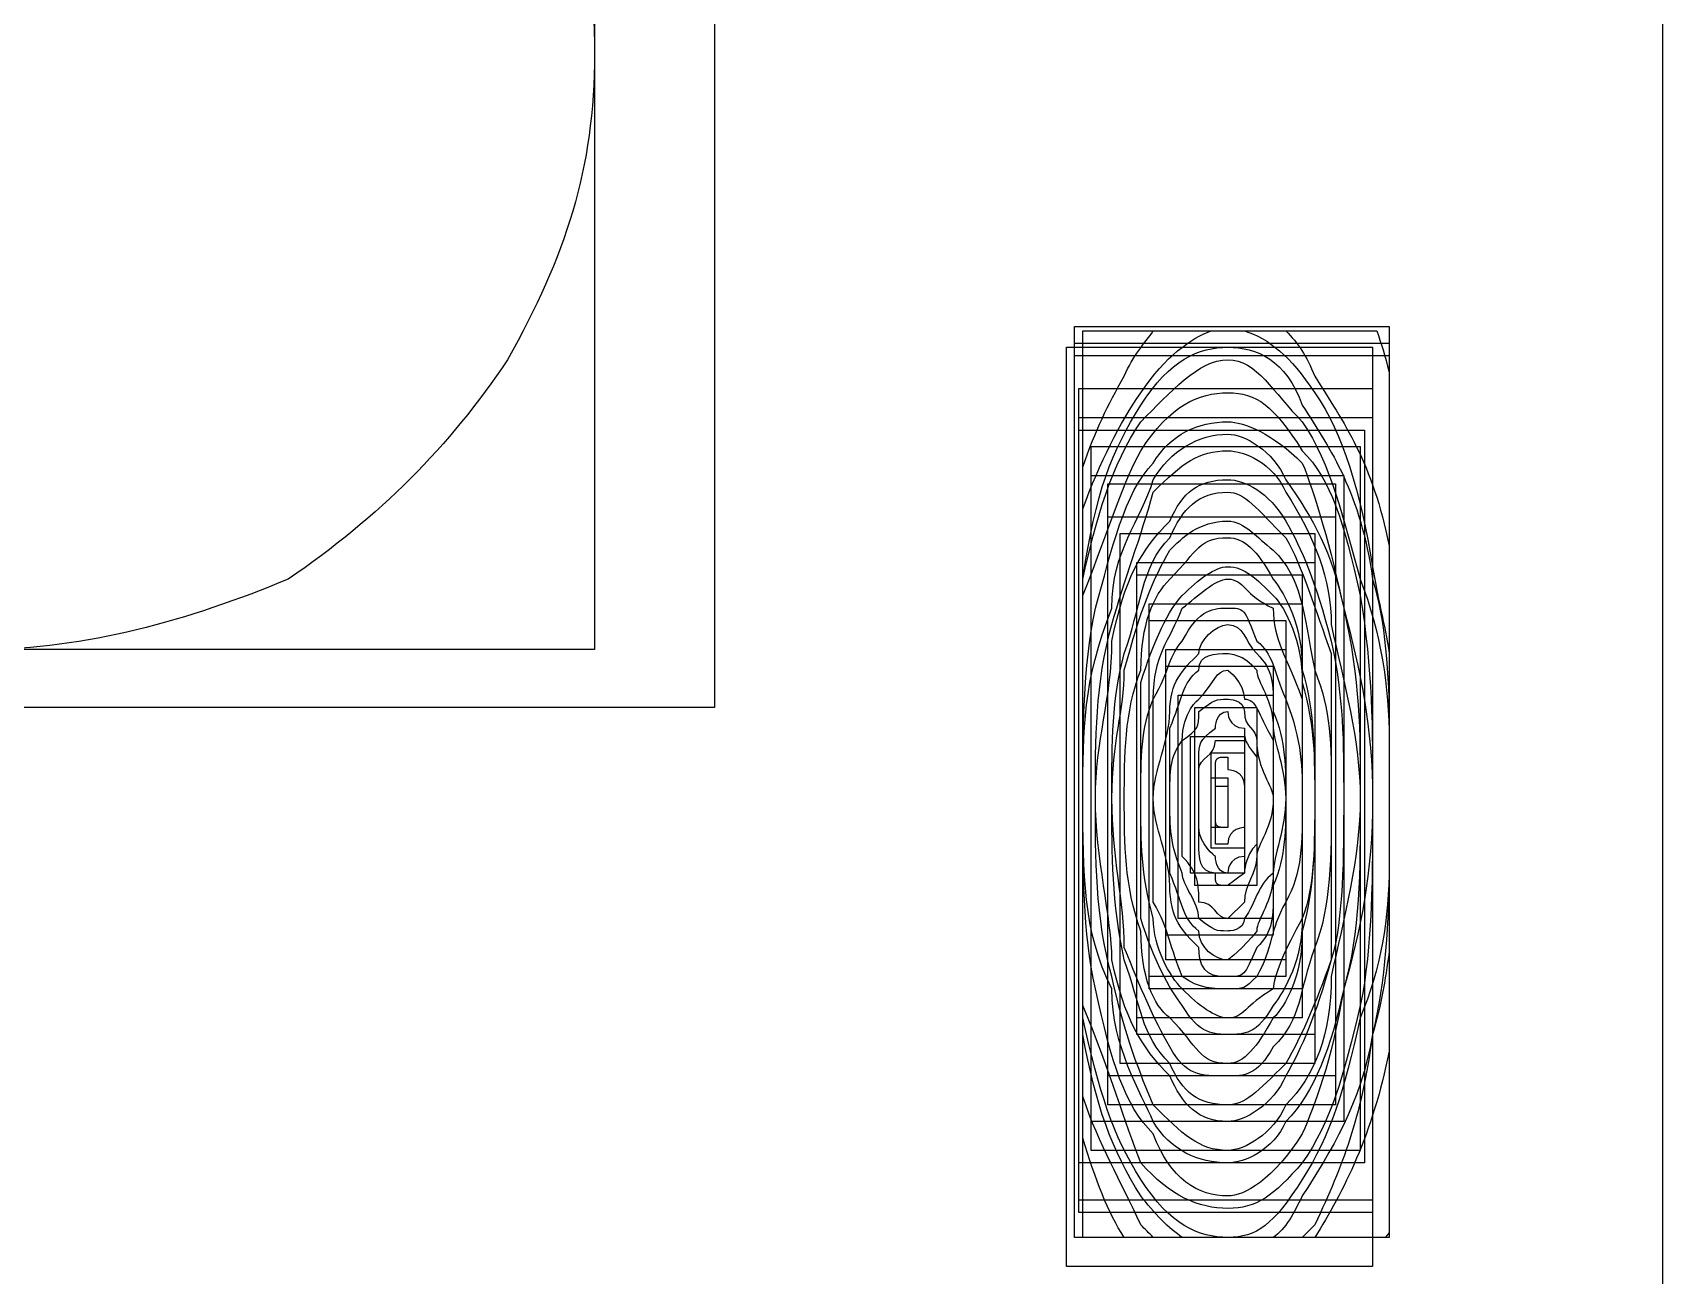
# Model space of a CAD drawing. Extents: x -52 to 498, y 3 to 363.
# Drawn here: x 82.373 to 86.31, y 90.021 to 93.023 of the extents above; entities that cross this region are included whole.
import ezdxf

# ---------------------------------------------------------------- set-up
doc = ezdxf.new("R2010")
doc.units = 0
doc.layers.add('RpiPaveiksliukas', color=7, linetype='CONTINUOUS')
doc.layers.add('RpiSkyles', color=7, linetype='CONTINUOUS')

msp = doc.modelspace()

# ---------------------------------------------------------------- linework, layer by layer
at = {"layer": 'RpiPaveiksliukas', "color": 7}
for points in [[(86.31034, 52.752526), (13.480342, 52.752526), (13.480342, 100.652524), (86.31034, 100.652524)], [(84.02034, 91.392525), (80.51034, 91.392525), (80.51034, 94.642525), (84.02034, 94.642525)], [(82.29034, 94.632525), (84.02034, 94.632525), (84.02034, 91.392525), (80.52034, 91.392525), (80.52034, 94.632525)], [(82.29034, 94.632525), (84.02034, 94.632525), (84.02034, 91.392525), (80.52034, 91.392525), (80.52034, 94.632525)], [(83.73034, 91.532525), (80.75034, 91.532525), (80.75034, 94.432525), (83.73034, 94.432525)], [(85.65034, 90.112525), (84.89034, 90.112525), (84.89034, 92.312525), (85.65034, 92.312525)], [(85.65034, 90.112525), (84.89034, 90.112525), (84.89034, 92.312525), (85.65034, 92.312525)], [(85.65034, 90.112525), (84.89034, 90.112525), (84.89034, 92.312525), (85.65034, 92.312525)], [(85.26034, 92.262525), (85.61034, 92.262525), (85.61034, 90.042525), (84.87034, 90.042525), (84.87034, 92.262525)], [(85.65034, 90.112525), (84.89034, 90.112525), (84.89034, 92.272525), (85.65034, 92.272525)], [(85.65034, 90.112525), (84.89034, 90.112525), (84.89034, 92.242525), (85.65034, 92.242525)], [(85.61034, 90.172525), (84.90034, 90.172525), (84.90034, 92.162525), (85.61034, 92.162525)], [(85.61034, 90.202525), (84.90034, 90.202525), (84.90034, 92.092525), (85.61034, 92.092525)], [(85.59034, 90.292525), (84.90034, 90.292525), (84.90034, 92.062525), (85.59034, 92.062525)], [(85.58034, 90.322525), (84.93034, 90.322525), (84.93034, 92.022525), (85.58034, 92.022525)], [(85.54034, 90.392525), (84.93034, 90.392525), (84.93034, 91.952525), (85.54034, 91.952525)], [(85.52034, 90.432525), (84.97034, 90.432525), (84.97034, 91.932525), (85.52034, 91.932525)], [(85.52034, 90.502525), (84.97034, 90.502525), (84.97034, 91.852525), (85.52034, 91.852525)], [(85.47034, 90.532525), (85.00034, 90.532525), (85.00034, 91.812525), (85.47034, 91.812525)], [(85.47034, 90.602525), (85.04034, 90.602525), (85.04034, 91.742525), (85.47034, 91.742525)], [(85.44034, 90.642525), (85.04034, 90.642525), (85.04034, 91.712525), (85.44034, 91.712525)], [(85.44034, 90.712525), (85.07034, 90.712525), (85.07034, 91.642525), (85.44034, 91.642525)], [(85.40034, 90.742525), (85.07034, 90.742525), (85.07034, 91.602525), (85.40034, 91.602525)], [(85.40034, 90.782525), (85.11034, 90.782525), (85.11034, 91.532525), (85.40034, 91.532525)], [(85.37034, 90.842525), (85.11034, 90.842525), (85.11034, 91.492525), (85.37034, 91.492525)], [(85.37034, 90.882525), (85.14034, 90.882525), (85.14034, 91.422525), (85.37034, 91.422525)], [(85.33034, 90.962525), (85.18034, 90.962525), (85.18034, 91.392525), (85.33034, 91.392525)], [(85.30034, 90.992525), (85.17034, 90.992525), (85.17034, 91.322525), (85.30034, 91.322525)], [(85.30034, 91.052525), (85.22034, 91.052525), (85.22034, 91.282525), (85.30034, 91.282525)], [(85.26034, 91.102525), (85.22034, 91.102525), (85.22034, 91.222525), (85.26034, 91.222525)], [(84.91034, 91.172525)], [(84.91034, 91.172525)], [(84.94034, 91.172525)], [(84.94034, 91.172525)], [(84.98034, 91.172525)], [(84.98034, 91.172525)], [(85.01034, 91.172525)], [(85.05034, 91.172525)], [(85.05034, 91.172525)], [(85.08034, 91.172525)], [(85.08034, 91.172525)], [(85.12034, 91.172525)], [(85.12034, 91.172525)], [(85.15034, 91.172525)], [(85.19034, 91.172525)], [(85.19034, 91.172525)], [(85.23034, 91.172525)]]:
    msp.add_lwpolyline(points, close=True, dxfattribs=at)
for points in [[(86.31034, 98.382524), (86.31034, 55.812526)], [(84.91034, 90.112525), (84.91034, 92.302525), (85.62034, 92.302525)], [(85.08034, 92.302525), (85.40034, 92.302525)], [(85.22034, 92.302525), (85.30034, 92.302525)], [(85.65034, 92.202525), (85.65034, 90.132525)], [(84.91034, 90.352525), (84.91034, 91.972525)], [(84.91034, 90.452525), (84.91034, 91.872525)], [(85.65034, 91.782525), (85.65034, 90.562525)], [(84.91034, 90.602525), (84.91034, 90.612525), (84.91034, 91.702525)], [(84.91034, 91.692525), (84.91034, 91.702525)], [(84.91034, 90.642525), (84.91034, 90.652525), (84.91034, 91.692525)], [(84.91034, 90.732525), (84.91034, 91.592525)], [(85.65034, 91.522525), (85.65034, 90.802525)], [(85.23034, 91.312525), (85.26034, 91.312525), (85.30034, 91.312525)], [(85.65034, 91.342525), (85.65034, 91.022525)], [(85.65034, 91.312525), (85.65034, 91.012525)], [(85.26034, 91.272525), (85.26034, 91.242525)], [(85.23034, 91.172525), (85.23034, 91.202525)], [(85.23034, 91.172525), (85.23034, 91.202525), (85.26034, 91.202525)], [(85.30034, 91.202525), (85.30034, 91.172525)], [(85.23034, 91.132525), (85.23034, 91.172525)], [(85.26034, 91.172525), (85.26034, 91.132525)], [(85.30034, 90.922525), (85.26034, 90.882525)], [(85.64034, 90.112525), (84.91034, 90.112525)], [(85.47034, 90.112525), (85.01034, 90.112525)], [(85.44034, 90.112525), (85.08034, 90.112525)], [(85.37034, 90.112525), (85.15034, 90.112525)]]:
    msp.add_lwpolyline(points, dxfattribs=at)
for points in [[(86.31034, 98.382524), (86.31034, 96.902524), (86.31034, 57.682525), (86.31034, 55.812526)], [(83.52034, 93.722525), (83.66034, 93.472525), (83.73034, 93.262525), (83.73034, 92.972525)], [(83.52034, 93.722525), (83.66034, 93.472525), (83.73034, 93.262525), (83.73034, 92.972525)], [(83.73034, 92.972525), (83.73034, 92.692525), (83.66034, 92.482525), (83.52034, 92.232525)], [(83.73034, 92.972525), (83.73034, 92.692525), (83.66034, 92.482525), (83.52034, 92.232525)], [(85.01034, 92.192525), (85.03034, 92.242525), (85.06034, 92.272525), (85.08034, 92.302525)], [(85.05034, 92.152525), (85.11034, 92.242525), (85.17034, 92.282525), (85.22034, 92.302525)], [(85.30034, 92.302525), (85.36034, 92.282525), (85.41034, 92.242525), (85.47034, 92.152525)], [(85.40034, 92.302525), (85.43034, 92.272525), (85.45034, 92.242525), (85.47034, 92.192525)], [(85.62034, 92.302525), (85.63034, 92.272525), (85.64034, 92.242525), (85.65034, 92.202525)], [(85.05034, 92.122525), (85.12034, 92.232525), (85.19034, 92.262525), (85.26034, 92.262525)], [(85.26034, 92.262525), (85.33034, 92.262525), (85.40034, 92.232525), (85.44034, 92.122525)], [(83.52034, 92.232525), (83.38034, 92.022525), (83.21034, 91.852525), (82.99034, 91.702525)], [(83.52034, 92.232525), (83.38034, 92.022525), (83.21034, 91.852525), (82.99034, 91.702525)], [(85.05034, 92.082525), (85.12034, 92.152525), (85.19034, 92.232525), (85.26034, 92.232525)], [(85.26034, 92.232525), (85.33034, 92.232525), (85.37034, 92.152525), (85.44034, 92.082525)], [(84.91034, 91.972525), (84.94034, 92.062525), (84.97034, 92.122525), (85.01034, 92.192525)], [(85.47034, 92.192525), (85.54034, 92.082525), (85.61034, 91.982525), (85.65034, 91.782525)], [(84.91034, 91.872525), (84.95034, 91.982525), (85.00034, 92.082525), (85.05034, 92.152525)], [(85.05034, 92.012525), (85.12034, 92.122525), (85.19034, 92.152525), (85.26034, 92.152525)], [(85.26034, 92.152525), (85.33034, 92.152525), (85.37034, 92.122525), (85.44034, 92.012525)], [(85.47034, 92.152525), (85.54034, 92.052525), (85.58034, 91.912525), (85.61034, 91.732525)], [(84.91034, 91.702525), (84.94034, 91.912525), (84.98034, 92.012525), (85.05034, 92.122525)], [(85.44034, 92.122525), (85.51034, 92.012525), (85.58034, 91.912525), (85.61034, 91.702525)], [(84.91034, 91.702525), (84.94034, 91.842525), (84.98034, 91.982525), (85.05034, 92.082525)], [(85.08034, 91.982525), (85.12034, 92.052525), (85.19034, 92.082525), (85.26034, 92.082525)], [(85.26034, 92.082525), (85.30034, 92.082525), (85.37034, 92.052525), (85.44034, 91.982525)], [(85.44034, 92.082525), (85.51034, 91.982525), (85.54034, 91.842525), (85.58034, 91.702525)], [(85.08034, 91.942525), (85.12034, 92.012525), (85.19034, 92.052525), (85.26034, 92.052525)], [(85.26034, 92.052525), (85.30034, 92.052525), (85.37034, 92.012525), (85.40034, 91.942525)], [(84.91034, 91.662525), (84.98034, 91.842525), (85.01034, 91.942525), (85.05034, 92.012525)], [(84.94034, 91.632525), (84.98034, 91.772525), (85.01034, 91.912525), (85.08034, 91.982525)], [(85.08034, 91.912525), (85.15034, 91.982525), (85.19034, 92.012525), (85.26034, 92.012525)], [(85.26034, 92.012525), (85.30034, 92.012525), (85.37034, 91.982525), (85.40034, 91.912525)], [(85.44034, 92.012525), (85.51034, 91.942525), (85.54034, 91.842525), (85.58034, 91.662525)], [(85.44034, 91.982525), (85.47034, 91.912525), (85.51034, 91.772525), (85.54034, 91.632525)], [(84.98034, 91.632525), (84.98034, 91.772525), (85.05034, 91.842525), (85.08034, 91.942525)], [(85.12034, 91.842525), (85.15034, 91.912525), (85.19034, 91.942525), (85.26034, 91.942525)], [(85.26034, 91.942525), (85.30034, 91.942525), (85.36034, 91.912525), (85.40034, 91.842525)], [(85.40034, 91.942525), (85.47034, 91.842525), (85.51034, 91.772525), (85.54034, 91.632525)], [(84.98034, 91.592525), (85.01034, 91.702525), (85.05034, 91.802525), (85.08034, 91.912525)], [(85.12034, 91.802525), (85.15034, 91.872525), (85.19034, 91.912525), (85.26034, 91.912525)], [(85.26034, 91.912525), (85.30034, 91.912525), (85.33034, 91.872525), (85.40034, 91.802525)], [(85.40034, 91.912525), (85.47034, 91.802525), (85.51034, 91.702525), (85.51034, 91.592525)], [(84.98034, 91.552525), (85.01034, 91.702525), (85.05034, 91.772525), (85.12034, 91.842525)], [(85.12034, 91.772525), (85.15034, 91.802525), (85.19034, 91.842525), (85.26034, 91.842525)], [(85.26034, 91.842525), (85.30034, 91.842525), (85.33034, 91.802525), (85.37034, 91.772525)], [(85.40034, 91.842525), (85.44034, 91.772525), (85.47034, 91.702525), (85.51034, 91.552525)], [(85.01034, 91.522525), (85.05034, 91.632525), (85.05034, 91.732525), (85.12034, 91.802525)], [(85.12034, 91.702525), (85.19034, 91.772525), (85.19034, 91.802525), (85.26034, 91.802525)], [(85.26034, 91.802525), (85.30034, 91.802525), (85.33034, 91.772525), (85.37034, 91.702525)], [(85.40034, 91.802525), (85.44034, 91.732525), (85.47034, 91.632525), (85.51034, 91.522525)], [(85.01034, 91.482525), (85.05034, 91.632525), (85.08034, 91.702525), (85.12034, 91.772525)], [(85.37034, 91.772525), (85.44034, 91.702525), (85.44034, 91.632525), (85.47034, 91.482525)], [(85.15034, 91.662525), (85.19034, 91.702525), (85.23034, 91.732525), (85.26034, 91.732525)], [(85.26034, 91.732525), (85.30034, 91.732525), (85.33034, 91.702525), (85.37034, 91.662525)], [(85.61034, 91.732525), (85.62034, 91.662525), (85.64034, 91.592525), (85.65034, 91.522525)], [(82.99034, 91.702525), (82.75034, 91.602525), (82.50034, 91.532525), (82.25034, 91.532525)], [(82.99034, 91.702525), (82.75034, 91.602525), (82.50034, 91.532525), (82.25034, 91.532525)], [(85.05034, 91.482525), (85.05034, 91.592525), (85.08034, 91.662525), (85.12034, 91.702525)], [(85.15034, 91.632525), (85.19034, 91.662525), (85.23034, 91.702525), (85.26034, 91.702525)], [(85.26034, 91.702525), (85.30034, 91.702525), (85.30034, 91.662525), (85.37034, 91.632525)], [(85.37034, 91.702525), (85.40034, 91.662525), (85.44034, 91.592525), (85.44034, 91.482525)], [(85.58034, 91.702525), (85.63034, 91.572525), (85.65034, 91.442525), (85.65034, 91.312525)], [(85.61034, 91.702525), (85.64034, 91.602525), (85.65034, 91.472525), (85.65034, 91.342525)], [(84.91034, 91.592525), (84.91034, 91.612525), (84.91034, 91.632525), (84.91034, 91.662525)], [(84.91034, 91.172525), (84.91034, 91.342525), (84.91034, 91.482525), (84.94034, 91.632525)], [(84.91034, 91.172525), (84.91034, 91.342525), (84.91034, 91.452525), (84.98034, 91.632525)], [(85.05034, 91.452525), (85.08034, 91.552525), (85.12034, 91.632525), (85.15034, 91.662525)], [(85.08034, 91.412525), (85.08034, 91.522525), (85.12034, 91.552525), (85.15034, 91.632525)], [(85.15034, 91.552525), (85.19034, 91.632525), (85.23034, 91.632525), (85.26034, 91.632525)], [(85.26034, 91.632525), (85.30034, 91.632525), (85.30034, 91.632525), (85.33034, 91.552525)], [(85.37034, 91.662525), (85.40034, 91.632525), (85.44034, 91.552525), (85.44034, 91.452525)], [(85.37034, 91.632525), (85.37034, 91.552525), (85.40034, 91.522525), (85.44034, 91.412525)], [(85.54034, 91.632525), (85.58034, 91.482525), (85.61034, 91.342525), (85.61034, 91.172525)], [(85.54034, 91.632525), (85.58034, 91.452525), (85.58034, 91.342525), (85.58034, 91.172525)], [(85.58034, 91.662525), (85.61034, 91.482525), (85.61034, 91.342525), (85.61034, 91.172525)], [(84.94034, 91.172525), (84.94034, 91.312525), (84.94034, 91.452525), (84.98034, 91.592525)], [(85.19034, 91.522525), (85.19034, 91.552525), (85.23034, 91.592525), (85.26034, 91.592525)], [(85.26034, 91.592525), (85.30034, 91.592525), (85.30034, 91.552525), (85.33034, 91.522525)], [(85.51034, 91.592525), (85.54034, 91.452525), (85.58034, 91.312525), (85.58034, 91.172525)], [(84.94034, 91.172525), (84.94034, 91.312525), (84.98034, 91.412525), (84.98034, 91.552525)], [(85.08034, 91.412525), (85.12034, 91.482525), (85.12034, 91.522525), (85.15034, 91.552525)], [(85.33034, 91.552525), (85.37034, 91.522525), (85.37034, 91.482525), (85.40034, 91.412525)], [(85.51034, 91.552525), (85.54034, 91.412525), (85.54034, 91.312525), (85.54034, 91.172525)], [(84.98034, 91.172525), (84.98034, 91.312525), (84.98034, 91.412525), (85.01034, 91.522525)], [(85.12034, 91.382525), (85.12034, 91.452525), (85.15034, 91.482525), (85.19034, 91.522525)], [(85.19034, 91.482525), (85.19034, 91.522525), (85.23034, 91.522525), (85.26034, 91.522525)], [(85.26034, 91.522525), (85.26034, 91.522525), (85.30034, 91.522525), (85.33034, 91.482525)], [(85.33034, 91.522525), (85.37034, 91.482525), (85.37034, 91.452525), (85.37034, 91.382525)], [(85.51034, 91.522525), (85.51034, 91.412525), (85.51034, 91.312525), (85.51034, 91.172525)], [(84.98034, 91.172525), (84.98034, 91.312525), (85.01034, 91.382525), (85.01034, 91.482525)], [(85.01034, 91.172525), (85.01034, 91.272525), (85.01034, 91.382525), (85.05034, 91.482525)], [(85.12034, 91.342525), (85.15034, 91.412525), (85.15034, 91.452525), (85.19034, 91.482525)], [(85.19034, 91.412525), (85.23034, 91.452525), (85.23034, 91.482525), (85.26034, 91.482525)], [(85.26034, 91.482525), (85.26034, 91.482525), (85.30034, 91.452525), (85.30034, 91.412525)], [(85.33034, 91.482525), (85.33034, 91.452525), (85.37034, 91.412525), (85.37034, 91.342525)], [(85.44034, 91.482525), (85.47034, 91.382525), (85.47034, 91.272525), (85.47034, 91.172525)], [(85.47034, 91.482525), (85.51034, 91.382525), (85.51034, 91.312525), (85.51034, 91.172525)], [(85.05034, 91.172525), (85.05034, 91.272525), (85.05034, 91.342525), (85.05034, 91.452525)], [(85.44034, 91.452525), (85.47034, 91.342525), (85.47034, 91.272525), (85.47034, 91.172525)], [(85.05034, 91.172525), (85.05034, 91.272525), (85.05034, 91.342525), (85.08034, 91.412525)], [(85.08034, 91.172525), (85.08034, 91.242525), (85.08034, 91.312525), (85.08034, 91.412525)], [(85.15034, 91.312525), (85.15034, 91.382525), (85.19034, 91.412525), (85.19034, 91.412525)], [(85.19034, 91.382525), (85.23034, 91.412525), (85.23034, 91.412525), (85.26034, 91.412525)], [(85.26034, 91.412525), (85.26034, 91.412525), (85.30034, 91.412525), (85.30034, 91.382525)], [(85.30034, 91.412525), (85.33034, 91.412525), (85.33034, 91.382525), (85.37034, 91.312525)], [(85.40034, 91.412525), (85.44034, 91.312525), (85.44034, 91.242525), (85.44034, 91.172525)], [(85.44034, 91.412525), (85.44034, 91.342525), (85.44034, 91.272525), (85.44034, 91.172525)], [(85.08034, 91.172525), (85.08034, 91.242525), (85.12034, 91.312525), (85.12034, 91.382525)], [(85.15034, 91.312525), (85.19034, 91.342525), (85.19034, 91.342525), (85.19034, 91.382525)], [(85.23034, 91.342525), (85.23034, 91.342525), (85.23034, 91.382525), (85.26034, 91.382525)], [(85.26034, 91.382525), (85.26034, 91.382525), (85.26034, 91.342525), (85.30034, 91.342525)], [(85.30034, 91.382525), (85.30034, 91.342525), (85.33034, 91.342525), (85.33034, 91.312525)], [(85.37034, 91.382525), (85.40034, 91.312525), (85.40034, 91.242525), (85.40034, 91.172525)], [(85.12034, 91.172525), (85.12034, 91.242525), (85.12034, 91.312525), (85.12034, 91.342525)], [(85.12034, 91.172525), (85.12034, 91.242525), (85.12034, 91.272525), (85.15034, 91.312525)], [(85.15034, 91.172525), (85.15034, 91.202525), (85.15034, 91.242525), (85.15034, 91.312525)], [(85.19034, 91.272525), (85.19034, 91.302525), (85.19034, 91.312525), (85.23034, 91.342525)], [(85.19034, 91.242525), (85.19034, 91.272525), (85.23034, 91.272525), (85.23034, 91.312525)], [(85.30034, 91.342525), (85.30034, 91.312525), (85.30034, 91.312525), (85.33034, 91.272525)], [(85.30034, 91.312525), (85.30034, 91.272525), (85.30034, 91.272525), (85.30034, 91.242525)], [(85.33034, 91.312525), (85.33034, 91.242525), (85.37034, 91.202525), (85.37034, 91.172525)], [(85.37034, 91.342525), (85.37034, 91.312525), (85.40034, 91.242525), (85.40034, 91.172525)], [(85.37034, 91.312525), (85.37034, 91.272525), (85.37034, 91.242525), (85.37034, 91.172525)], [(85.19034, 91.172525), (85.19034, 91.202525), (85.19034, 91.232525), (85.19034, 91.272525)], [(85.23034, 91.242525), (85.23034, 91.272525), (85.23034, 91.272525), (85.26034, 91.272525)], [(85.33034, 91.272525), (85.33034, 91.242525), (85.33034, 91.202525), (85.33034, 91.172525)], [(85.19034, 91.172525), (85.19034, 91.202525), (85.19034, 91.202525), (85.19034, 91.242525)], [(85.23034, 91.202525), (85.23034, 91.242525), (85.23034, 91.242525), (85.23034, 91.242525)], [(85.26034, 91.242525), (85.26034, 91.242525), (85.30034, 91.242525), (85.30034, 91.202525)], [(85.30034, 91.242525), (85.30034, 91.202525), (85.30034, 91.202525), (85.30034, 91.172525)], [(85.26034, 91.202525), (85.26034, 91.172525), (85.26034, 91.172525), (85.26034, 91.172525)], [(84.94034, 90.712525), (84.91034, 90.852525), (84.91034, 90.992525), (84.91034, 91.172525)], [(84.98034, 90.712525), (84.91034, 90.852525), (84.91034, 90.992525), (84.91034, 91.172525)], [(84.98034, 90.742525), (84.94034, 90.882525), (84.94034, 91.032525), (84.94034, 91.172525)], [(84.98034, 90.782525), (84.98034, 90.882525), (84.94034, 91.032525), (84.94034, 91.172525)], [(85.01034, 90.782525), (84.98034, 90.922525), (84.98034, 91.032525), (84.98034, 91.172525)], [(85.01034, 90.812525), (85.01034, 90.922525), (84.98034, 91.032525), (84.98034, 91.172525)], [(85.05034, 90.852525), (85.01034, 90.962525), (85.01034, 91.062525), (85.01034, 91.172525)], [(85.05034, 90.882525), (85.05034, 90.962525), (85.05034, 91.062525), (85.05034, 91.172525)], [(85.08034, 90.882525), (85.05034, 90.992525), (85.05034, 91.062525), (85.05034, 91.172525)], [(85.08034, 90.922525), (85.08034, 90.992525), (85.08034, 91.062525), (85.08034, 91.172525)], [(85.12034, 90.962525), (85.12034, 91.032525), (85.08034, 91.102525), (85.08034, 91.172525)], [(85.12034, 90.992525), (85.12034, 91.032525), (85.12034, 91.102525), (85.12034, 91.172525)], [(85.15034, 90.992525), (85.12034, 91.062525), (85.12034, 91.102525), (85.12034, 91.172525)], [(85.15034, 91.032525), (85.15034, 91.062525), (85.15034, 91.102525), (85.15034, 91.172525)], [(85.19034, 91.062525), (85.19034, 91.102525), (85.19034, 91.132525), (85.19034, 91.172525)], [(85.19034, 91.102525), (85.19034, 91.102525), (85.19034, 91.132525), (85.19034, 91.172525)], [(85.23034, 91.102525), (85.23034, 91.132525), (85.23034, 91.132525), (85.23034, 91.172525)], [(85.30034, 91.172525), (85.30034, 91.132525), (85.30034, 91.102525), (85.30034, 91.102525)], [(85.30034, 91.172525), (85.30034, 91.132525), (85.30034, 91.132525), (85.30034, 91.102525)], [(85.37034, 91.172525), (85.37034, 91.102525), (85.33034, 91.062525), (85.33034, 91.032525)], [(85.33034, 91.172525), (85.33034, 91.132525), (85.33034, 91.102525), (85.33034, 91.062525)], [(85.40034, 91.172525), (85.40034, 91.102525), (85.40034, 91.032525), (85.37034, 90.962525)], [(85.40034, 91.172525), (85.40034, 91.102525), (85.37034, 91.032525), (85.37034, 90.992525)], [(85.37034, 91.172525), (85.37034, 91.102525), (85.37034, 91.062525), (85.37034, 90.992525)], [(85.44034, 91.172525), (85.44034, 91.062525), (85.44034, 90.992525), (85.40034, 90.922525)], [(85.47034, 91.172525), (85.47034, 91.062525), (85.47034, 90.962525), (85.44034, 90.852525)], [(85.47034, 91.172525), (85.47034, 91.062525), (85.47034, 90.962525), (85.44034, 90.882525)], [(85.44034, 91.172525), (85.44034, 91.062525), (85.44034, 90.992525), (85.44034, 90.882525)], [(85.51034, 91.172525), (85.51034, 91.032525), (85.51034, 90.912525), (85.47034, 90.812525)], [(85.58034, 91.172525), (85.58034, 91.032525), (85.54034, 90.882525), (85.51034, 90.742525)], [(85.54034, 91.172525), (85.54034, 91.032525), (85.54034, 90.882525), (85.51034, 90.782525)], [(85.51034, 91.172525), (85.51034, 91.032525), (85.51034, 90.922525), (85.51034, 90.782525)], [(85.61034, 91.172525), (85.61034, 90.992525), (85.58034, 90.852525), (85.54034, 90.712525)], [(85.58034, 91.172525), (85.58034, 90.992525), (85.58034, 90.852525), (85.54034, 90.712525)], [(85.61034, 91.172525), (85.61034, 90.992525), (85.61034, 90.812525), (85.58034, 90.672525)], [(85.26034, 91.102525), (85.23034, 91.102525), (85.23034, 91.102525), (85.23034, 91.132525)], [(85.26034, 91.132525), (85.26034, 91.102525), (85.26034, 91.102525), (85.26034, 91.102525)], [(85.23034, 91.032525), (85.23034, 91.032525), (85.19034, 91.062525), (85.19034, 91.102525)], [(85.23034, 91.062525), (85.23034, 91.102525), (85.23034, 91.102525), (85.23034, 91.102525)], [(85.30034, 91.102525), (85.30034, 91.102525), (85.26034, 91.102525), (85.26034, 91.062525)], [(85.30034, 91.102525), (85.30034, 91.062525), (85.30034, 91.032525), (85.30034, 91.032525)], [(85.23034, 90.992525), (85.19034, 90.992525), (85.19034, 91.032525), (85.19034, 91.062525)], [(85.26034, 91.062525), (85.23034, 91.062525), (85.23034, 91.062525), (85.23034, 91.062525)], [(85.33034, 91.062525), (85.30034, 91.032525), (85.30034, 90.992525), (85.30034, 90.992525)], [(85.19034, 90.922525), (85.19034, 90.962525), (85.19034, 90.992525), (85.15034, 91.032525)], [(85.26034, 90.992525), (85.23034, 90.992525), (85.23034, 91.032525), (85.23034, 91.032525)], [(85.30034, 91.032525), (85.26034, 91.032525), (85.26034, 90.992525), (85.26034, 90.992525)], [(85.33034, 91.032525), (85.33034, 90.992525), (85.30034, 90.962525), (85.30034, 90.922525)], [(85.65034, 91.012525), (85.65034, 90.882525), (85.63034, 90.762525), (85.58034, 90.642525)], [(85.65034, 91.022525), (85.65034, 90.872525), (85.64034, 90.732525), (85.61034, 90.602525)], [(85.19034, 90.852525), (85.15034, 90.882525), (85.15034, 90.922525), (85.12034, 90.992525)], [(85.19034, 90.812525), (85.15034, 90.852525), (85.12034, 90.882525), (85.12034, 90.962525)], [(85.19034, 90.882525), (85.19034, 90.922525), (85.15034, 90.962525), (85.15034, 90.992525)], [(85.26034, 90.962525), (85.23034, 90.962525), (85.23034, 90.962525), (85.23034, 90.992525)], [(85.30034, 90.992525), (85.26034, 90.962525), (85.26034, 90.962525), (85.26034, 90.962525)], [(85.37034, 90.992525), (85.33034, 90.962525), (85.33034, 90.922525), (85.30034, 90.882525)], [(85.37034, 90.992525), (85.37034, 90.922525), (85.33034, 90.882525), (85.33034, 90.852525)], [(85.37034, 90.962525), (85.37034, 90.882525), (85.37034, 90.852525), (85.33034, 90.812525)], [(85.15034, 90.742525), (85.12034, 90.812525), (85.12034, 90.852525), (85.08034, 90.922525)], [(85.26034, 90.882525), (85.23034, 90.882525), (85.23034, 90.922525), (85.19034, 90.922525)], [(85.40034, 90.922525), (85.36034, 90.852525), (85.37034, 90.812525), (85.33034, 90.742525)], [(85.15034, 90.672525), (85.12034, 90.712525), (85.08034, 90.782525), (85.05034, 90.882525)], [(85.15034, 90.712525), (85.12034, 90.742525), (85.08034, 90.812525), (85.08034, 90.882525)], [(85.26034, 90.852525), (85.23034, 90.852525), (85.23034, 90.852525), (85.19034, 90.882525)], [(85.30034, 90.882525), (85.30034, 90.852525), (85.26034, 90.852525), (85.26034, 90.852525)], [(85.44034, 90.882525), (85.44034, 90.782525), (85.40034, 90.712525), (85.37034, 90.672525)], [(85.44034, 90.882525), (85.40034, 90.812525), (85.37034, 90.742525), (85.37034, 90.712525)], [(85.12034, 90.642525), (85.08034, 90.672525), (85.05034, 90.742525), (85.05034, 90.852525)], [(85.26034, 90.782525), (85.23034, 90.782525), (85.19034, 90.812525), (85.19034, 90.852525)], [(85.33034, 90.852525), (85.30034, 90.812525), (85.26034, 90.782525), (85.26034, 90.782525)], [(85.44034, 90.852525), (85.44034, 90.742525), (85.40034, 90.672525), (85.37034, 90.642525)], [(85.12034, 90.572525), (85.08034, 90.642525), (85.05034, 90.712525), (85.01034, 90.812525)], [(85.26034, 90.742525), (85.23034, 90.742525), (85.19034, 90.742525), (85.19034, 90.812525)], [(85.33034, 90.812525), (85.30034, 90.742525), (85.30034, 90.742525), (85.26034, 90.742525)], [(85.47034, 90.812525), (85.43034, 90.702525), (85.44034, 90.642525), (85.37034, 90.572525)], [(85.65034, 90.802525), (85.64034, 90.732525), (85.63034, 90.672525), (85.61034, 90.602525)], [(85.12034, 90.502525), (85.05034, 90.572525), (85.01034, 90.642525), (84.98034, 90.782525)], [(85.12034, 90.532525), (85.05034, 90.602525), (85.05034, 90.672525), (85.01034, 90.782525)], [(85.51034, 90.782525), (85.47034, 90.642525), (85.44034, 90.572525), (85.40034, 90.502525)], [(85.51034, 90.782525), (85.47034, 90.672525), (85.44034, 90.602525), (85.40034, 90.532525)], [(84.91034, 90.672525), (84.91034, 90.692525), (84.91034, 90.712525), (84.91034, 90.732525)], [(85.08034, 90.432525), (85.05034, 90.502525), (85.01034, 90.602525), (84.98034, 90.742525)], [(85.26034, 90.712525), (85.23034, 90.712525), (85.19034, 90.712525), (85.15034, 90.742525)], [(85.33034, 90.742525), (85.30034, 90.712525), (85.30034, 90.712525), (85.26034, 90.712525)], [(85.51034, 90.742525), (85.51034, 90.602525), (85.47034, 90.502525), (85.40034, 90.432525)], [(85.08034, 90.362525), (85.01034, 90.432525), (84.98034, 90.532525), (84.94034, 90.712525)], [(85.08034, 90.392525), (85.05034, 90.462525), (84.98034, 90.572525), (84.98034, 90.712525)], [(85.26034, 90.642525), (85.23034, 90.642525), (85.19034, 90.672525), (85.15034, 90.712525)], [(85.37034, 90.712525), (85.30034, 90.672525), (85.30034, 90.642525), (85.26034, 90.642525)], [(85.54034, 90.712525), (85.51034, 90.572525), (85.47034, 90.462525), (85.40034, 90.392525)], [(85.54034, 90.712525), (85.51034, 90.532525), (85.47034, 90.432525), (85.44034, 90.362525)], [(85.05034, 90.292525), (85.01034, 90.392525), (84.98034, 90.502525), (84.91034, 90.672525)], [(85.05034, 90.252525), (84.98034, 90.362525), (84.95034, 90.462525), (84.91034, 90.642525)], [(85.26034, 90.532525), (85.19034, 90.532525), (85.19034, 90.572525), (85.12034, 90.642525)], [(85.26034, 90.602525), (85.23034, 90.602525), (85.19034, 90.602525), (85.15034, 90.672525)], [(85.37034, 90.672525), (85.33034, 90.602525), (85.30034, 90.602525), (85.26034, 90.602525)], [(85.37034, 90.642525), (85.33034, 90.572525), (85.30034, 90.532525), (85.26034, 90.532525)], [(85.58034, 90.672525), (85.54034, 90.502525), (85.51034, 90.392525), (85.44034, 90.292525)], [(85.58034, 90.642525), (85.54034, 90.462525), (85.51034, 90.362525), (85.44034, 90.252525)], [(85.05034, 90.212525), (84.98034, 90.322525), (84.94034, 90.432525), (84.91034, 90.602525)], [(85.61034, 90.602525), (85.58034, 90.432525), (85.51034, 90.322525), (85.44034, 90.212525)], [(85.61034, 90.602525), (85.58034, 90.392525), (85.54034, 90.292525), (85.47034, 90.142525)], [(85.26034, 90.502525), (85.19034, 90.502525), (85.16034, 90.502525), (85.12034, 90.572525)], [(85.37034, 90.572525), (85.33034, 90.502525), (85.30034, 90.502525), (85.26034, 90.502525)], [(85.65034, 90.562525), (85.61034, 90.362525), (85.54034, 90.222525), (85.47034, 90.112525)], [(85.26034, 90.432525), (85.19034, 90.432525), (85.15034, 90.462525), (85.12034, 90.532525)], [(85.40034, 90.532525), (85.33034, 90.462525), (85.30034, 90.432525), (85.26034, 90.432525)], [(85.26034, 90.392525), (85.19034, 90.392525), (85.15034, 90.432525), (85.12034, 90.502525)], [(85.40034, 90.502525), (85.37034, 90.432525), (85.30034, 90.392525), (85.26034, 90.392525)], [(85.05034, 90.142525), (85.00034, 90.252525), (84.95034, 90.332525), (84.91034, 90.452525)], [(85.26034, 90.322525), (85.19034, 90.322525), (85.15034, 90.362525), (85.08034, 90.432525)], [(85.40034, 90.432525), (85.37034, 90.362525), (85.30034, 90.322525), (85.26034, 90.322525)], [(85.26034, 90.292525), (85.19034, 90.292525), (85.12034, 90.322525), (85.08034, 90.392525)], [(85.40034, 90.392525), (85.37034, 90.322525), (85.30034, 90.292525), (85.26034, 90.292525)], [(85.01034, 90.112525), (84.97034, 90.172525), (84.94034, 90.252525), (84.91034, 90.352525)], [(85.26034, 90.212525), (85.19034, 90.212525), (85.12034, 90.252525), (85.08034, 90.362525)], [(85.44034, 90.362525), (85.37034, 90.252525), (85.30034, 90.212525), (85.26034, 90.212525)], [(85.26034, 90.182525), (85.19034, 90.182525), (85.12034, 90.212525), (85.05034, 90.292525)], [(85.44034, 90.292525), (85.37034, 90.212525), (85.33034, 90.182525), (85.26034, 90.182525)], [(85.26034, 90.112525), (85.19034, 90.112525), (85.12034, 90.142525), (85.05034, 90.252525)], [(85.44034, 90.252525), (85.37034, 90.142525), (85.33034, 90.112525), (85.26034, 90.112525)], [(85.15034, 90.112525), (85.12034, 90.132525), (85.08034, 90.172525), (85.05034, 90.212525)], [(85.44034, 90.212525), (85.42034, 90.172525), (85.40034, 90.132525), (85.37034, 90.112525)], [(85.08034, 90.112525), (85.07034, 90.122525), (85.06034, 90.132525), (85.05034, 90.142525)], [(85.47034, 90.142525), (85.46034, 90.132525), (85.45034, 90.122525), (85.44034, 90.112525)], [(85.65034, 90.132525), (85.65034, 90.122525), (85.65034, 90.122525), (85.64034, 90.112525)]]:
    msp.add_open_spline(points, degree=3, dxfattribs=at)
at = {"layer": 'RpiSkyles', "color": 5}
msp.add_lwpolyline([(86.31034, 98.382524), (86.31034, 55.812526)], dxfattribs=at)
at = {"layer": 'RpiSkyles', "color": 7}
msp.add_open_spline([(86.31034, 98.382524), (86.31034, 96.902524), (86.31034, 57.682525), (86.31034, 55.812526)], degree=3, dxfattribs=at)

doc.saveas('drawing.dxf')
